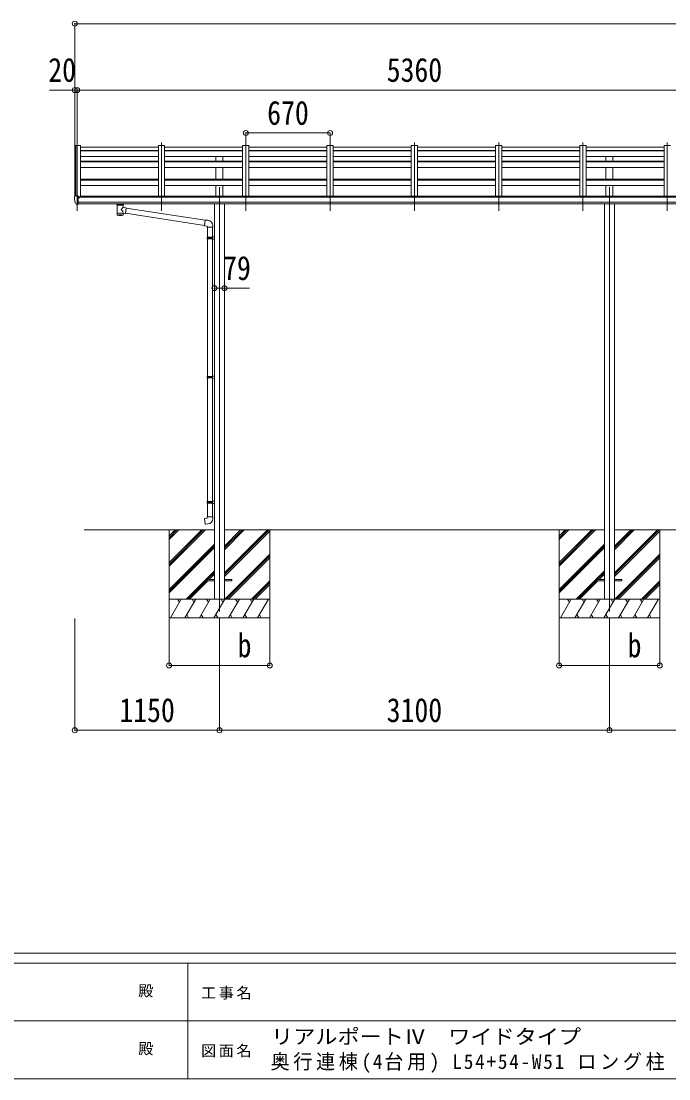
# Model space of a CAD drawing. Units: millimetres at full size, sheet at 1:40. Extents: x -11181 to 11305, y -7804 to 7716.
# Drawn here: x -1861 to 3287, y -7804 to 605 of the extents above; entities that cross this region are included whole.
import ezdxf
from ezdxf.enums import TextEntityAlignment as Align

# ---------------------------------------------------------------- set-up
doc = ezdxf.new("R2010")
doc.units = ezdxf.units.MM
doc.header["$LTSCALE"] = 40
doc.header["$PDMODE"] = 32
doc.header["$PDSIZE"] = 40
for name, color, linetype, lineweight in [('0-0_0', 7, 'Continuous', 9), ('0-1_本体', 4, 'Continuous', 9), ('0-2_部品', 7, 'Continuous', 9), ('0-8_PARTS2', 2, 'Continuous', 9), ('0-A_寸法', 6, 'Continuous', 9), ('F-0_240', 7, 'Continuous', 9)]:
    doc.layers.add(name, color=color, linetype=linetype, lineweight=lineweight)
doc.styles.add('ＭＳ ゴシック', font='')
doc.styles.get('ＭＳ ゴシック').set_extended_font_data('MS Gothic')

msp = doc.modelspace()

# ---------------------------------------------------------------- linework, layer by layer
at = {"layer": '0-0_0'}
for p, q in [((-1361.64, -3439.42), (-325.14, -3439.42)), ((-685.64, -3439.42), (-685.64, -4139.42)), ((-685.64, -3700.15), (-424.91, -3439.42)), ((-685.64, -3714.29), (-410.77, -3439.42)), ((-685.64, -3728.44), (-396.63, -3439.42)), ((-685.64, -3516.31), (-608.76, -3439.42)), ((-685.64, -3502.16), (-622.9, -3439.42)), ((-685.64, -3488.02), (-637.05, -3439.42)), ((-246.14, -3781.15), (95.59, -3439.42)), ((-246.14, -3795.29), (109.73, -3439.42)), ((-246.14, -3597.3), (-88.26, -3439.42)), ((-246.14, -3583.16), (-102.4, -3439.42)), ((-246.14, -3569.02), (-116.55, -3439.42)), ((-246.14, -3439.42), (2774.86, -3439.42)), ((114.36, -3439.42), (114.36, -4139.42)), ((2414.36, -3439.42), (2414.36, -4139.42)), ((2414.36, -3700.15), (2675.09, -3439.42)), ((2414.36, -3714.29), (2689.23, -3439.42)), ((2414.36, -3728.44), (2703.37, -3439.42)), ((2414.36, -3516.31), (2491.24, -3439.42)), ((2414.36, -3502.16), (2477.1, -3439.42)), ((2414.36, -3488.02), (2462.95, -3439.42)), ((2853.86, -3781.15), (3195.59, -3439.42)), ((2853.86, -3795.29), (3209.73, -3439.42)), ((2853.86, -3597.3), (3011.74, -3439.42)), ((2853.86, -3583.16), (2997.6, -3439.42)), ((2853.86, -3569.02), (2983.45, -3439.42)), ((2853.86, -3439.42), (5034.86, -3439.42)), ((3214.36, -3439.42), (3214.36, -4139.42)), ((-246.14, -3809.44), (114.36, -3448.94)), ((2853.86, -3809.44), (3214.36, -3448.94)), ((-685.64, -3912.28), (-325.14, -3551.79)), ((-685.64, -3926.43), (-325.14, -3565.93)), ((-685.64, -3940.57), (-325.14, -3580.07)), ((2414.36, -3912.28), (2774.86, -3551.79)), ((2414.36, -3926.43), (2774.86, -3565.93)), ((2414.36, -3940.57), (2774.86, -3580.07)), ((-242.28, -3989.42), (114.36, -3632.79)), ((-228.14, -3989.42), (114.36, -3646.93)), ((-214, -3989.42), (114.36, -3661.07)), ((2857.72, -3989.42), (3214.36, -3632.79)), ((2871.86, -3989.42), (3214.36, -3646.93)), ((2886, -3989.42), (3214.36, -3661.07)), ((-550.65, -3989.42), (-325.14, -3763.92)), ((-382, -3834.91), (-325.14, -3778.06)), ((2549.35, -3989.42), (2774.86, -3763.92)), ((2718, -3834.91), (2774.86, -3778.06)), ((-536.51, -3989.42), (-385.64, -3838.56)), ((-522.37, -3989.42), (-376.86, -3843.91)), ((-367.86, -3834.91), (-325.14, -3792.2)), ((-30.15, -3989.42), (114.36, -3844.92)), ((-16.01, -3989.42), (114.36, -3859.06)), ((2563.49, -3989.42), (2714.36, -3838.56)), ((2577.63, -3989.42), (2723.14, -3843.91)), ((2732.14, -3834.91), (2774.86, -3792.2)), ((3069.85, -3989.42), (3214.36, -3844.92)), ((3083.99, -3989.42), (3214.36, -3859.06)), ((-1.87, -3989.42), (114.36, -3873.2)), ((3098.13, -3989.42), (3214.36, -3873.2)), ((114.36, -3989.42), (-685.64, -3989.42)), ((-675.35, -4139.42), (-588.75, -3989.42)), ((-603.75, -4015.41), (-618.75, -3989.42)), ((-559.88, -4139.42), (-473.28, -3989.42)), ((-488.28, -4015.41), (-503.28, -3989.42)), ((-444.41, -4139.42), (-357.81, -3989.42)), ((-372.81, -4015.41), (-387.81, -3989.42)), ((-328.94, -4139.42), (-242.34, -3989.42)), ((-257.34, -4015.41), (-272.34, -3989.42)), ((-213.47, -4139.42), (-126.87, -3989.42)), ((-141.87, -4015.41), (-156.87, -3989.42)), ((-98, -4139.42), (-11.4, -3989.42)), ((-41.4, -3989.42), (-26.4, -4015.41)), ((17.47, -4139.42), (104.07, -3989.42)), ((3214.36, -3989.42), (2414.36, -3989.42)), ((2424.65, -4139.42), (2511.25, -3989.42)), ((2496.25, -4015.41), (2481.25, -3989.42)), ((2540.12, -4139.42), (2626.72, -3989.42)), ((2611.72, -4015.41), (2596.72, -3989.42)), ((2655.59, -4139.42), (2742.19, -3989.42)), ((2727.19, -4015.41), (2712.19, -3989.42)), ((2771.06, -4139.42), (2857.66, -3989.42)), ((2842.66, -4015.41), (2827.66, -3989.42)), ((2886.53, -4139.42), (2973.13, -3989.42)), ((2958.13, -4015.41), (2943.13, -3989.42)), ((3002, -4139.42), (3088.6, -3989.42)), ((3058.6, -3989.42), (3073.6, -4015.41)), ((3117.47, -4139.42), (3204.07, -3989.42)), ((-544.89, -4113.45), (-529.89, -4139.42)), ((-429.41, -4113.44), (-414.41, -4139.42)), ((-313.94, -4113.44), (-298.95, -4139.42)), ((-198.47, -4113.45), (-183.48, -4139.42)), ((-83, -4113.45), (-68.01, -4139.42)), ((32.47, -4113.45), (47.46, -4139.42)), ((2555.11, -4113.45), (2570.11, -4139.42)), ((2670.59, -4113.44), (2685.59, -4139.42)), ((2786.06, -4113.44), (2801.05, -4139.42)), ((2901.53, -4113.45), (2916.52, -4139.42)), ((3017, -4113.45), (3031.99, -4139.42)), ((3132.47, -4113.45), (3147.46, -4139.42)), ((-685.64, -4139.42), (114.36, -4139.42)), ((2414.36, -4139.42), (3214.36, -4139.42))]:
    msp.add_line(p, q, dxfattribs=at)
at = {"layer": '0-1_本体'}
for p, q in [((-1435.64, -384.56), (-1435.65, -790.2)), ((-1434.7, -383.68), (-1426.86, -383.27)), ((-1426.64, -383.35), (-1426.64, -783.66)), ((-1426.56, -383.46), (-1425.94, -385.08)), ((-1390.64, -383.26), (-1390.64, -793.84)), ((-1390.64, -396.26), (-770.64, -396.26)), ((-770.64, -383.86), (-770.64, -787.13)), ((-720.64, -383.86), (-770.64, -383.86)), ((-720.64, -383.86), (-720.64, -787.13)), ((-720.64, -396.26), (-100.64, -396.26)), ((-100.64, -383.86), (-100.64, -787.13)), ((-50.64, -383.86), (-100.64, -383.86)), ((-50.64, -383.86), (-50.64, -787.13)), ((-50.64, -396.26), (569.36, -396.26)), ((569.36, -383.86), (569.36, -787.13)), ((619.36, -383.86), (569.36, -383.86)), ((619.36, -383.86), (619.36, -787.13)), ((619.36, -396.26), (1239.36, -396.26)), ((1239.36, -383.86), (1239.36, -787.13)), ((1289.36, -383.86), (1239.36, -383.86)), ((1289.36, -383.86), (1289.36, -787.13)), ((1289.36, -396.26), (1909.36, -396.26)), ((1909.36, -383.86), (1909.36, -787.13)), ((1959.36, -383.86), (1909.36, -383.86)), ((1959.36, -383.86), (1959.36, -787.13)), ((1959.36, -396.26), (2579.36, -396.26)), ((2579.36, -383.86), (2579.36, -787.13)), ((2629.36, -383.86), (2579.36, -383.86)), ((2629.36, -383.86), (2629.36, -787.13)), ((2629.36, -396.26), (3249.36, -396.26)), ((3249.36, -383.86), (3249.36, -787.13)), ((3299.36, -383.86), (3249.36, -383.86)), ((-1390.64, -422.97), (-770.64, -422.97)), ((-1390.64, -425.82), (-770.64, -425.82)), ((-1390.64, -470.55), (-770.64, -470.55)), ((-720.64, -422.97), (-100.64, -422.97)), ((-720.64, -425.82), (-100.64, -425.82)), ((-720.64, -470.55), (-100.64, -470.55)), ((-313.14, -509.08), (-313.14, -470.39)), ((-258.14, -509.08), (-258.14, -470.39)), ((-50.64, -422.97), (569.36, -422.97)), ((-50.64, -425.82), (569.36, -425.82)), ((-50.64, -470.55), (569.36, -470.55)), ((619.36, -422.97), (1239.36, -422.97)), ((619.36, -425.82), (1239.36, -425.82)), ((619.36, -470.55), (1239.36, -470.55)), ((1289.36, -422.97), (1909.36, -422.97)), ((1289.36, -425.82), (1909.36, -425.82)), ((1289.36, -470.55), (1909.36, -470.55)), ((1959.36, -422.97), (2579.36, -422.97)), ((1959.36, -425.82), (2579.36, -425.82)), ((1959.36, -470.55), (2579.36, -470.55)), ((2629.36, -422.97), (3249.36, -422.97)), ((2629.36, -425.82), (3249.36, -425.82)), ((2629.36, -470.55), (3249.36, -470.55)), ((2786.86, -509.08), (2786.86, -470.39)), ((2841.86, -509.08), (2841.86, -470.39)), ((-1390.64, -509.24), (-770.64, -509.24)), ((-1390.64, -514.53), (-770.64, -514.53)), ((-1390.64, -558.61), (-770.64, -558.61)), ((-720.64, -509.24), (-100.64, -509.24)), ((-720.64, -514.53), (-100.64, -514.53)), ((-720.64, -558.61), (-100.64, -558.61)), ((-313.14, -652), (-313.14, -558.45)), ((-258.14, -652), (-258.14, -558.45)), ((-50.64, -509.24), (569.36, -509.24)), ((-50.64, -514.53), (569.36, -514.53)), ((-50.64, -558.61), (569.36, -558.61)), ((619.36, -509.24), (1239.36, -509.24)), ((619.36, -514.53), (1239.36, -514.53)), ((619.36, -558.61), (1239.36, -558.61)), ((1289.36, -509.24), (1909.36, -509.24)), ((1289.36, -514.53), (1909.36, -514.53)), ((1289.36, -558.61), (1909.36, -558.61)), ((1959.36, -509.24), (2579.36, -509.24)), ((1959.36, -514.53), (2579.36, -514.53)), ((1959.36, -558.61), (2579.36, -558.61)), ((2629.36, -509.24), (3249.36, -509.24)), ((2629.36, -514.53), (3249.36, -514.53)), ((2629.36, -558.61), (3249.36, -558.61)), ((2786.86, -652), (2786.86, -558.45)), ((2841.86, -652), (2841.86, -558.45)), ((-1390.64, -652.17), (-770.64, -652.17)), ((-1390.64, -658.96), (-770.64, -658.96)), ((-720.64, -652.17), (-100.64, -652.17)), ((-720.64, -658.96), (-100.64, -658.96)), ((-50.64, -652.17), (569.36, -652.17)), ((-50.64, -658.96), (569.36, -658.96)), ((619.36, -652.17), (1239.36, -652.17)), ((619.36, -658.96), (1239.36, -658.96)), ((1289.36, -652.17), (1909.36, -652.17)), ((1289.36, -658.96), (1909.36, -658.96)), ((1959.36, -652.17), (2579.36, -652.17)), ((1959.36, -658.96), (2579.36, -658.96)), ((2629.36, -652.17), (3249.36, -652.17)), ((2629.36, -658.96), (3249.36, -658.96)), ((-1390.64, -702.51), (-770.64, -702.51)), ((-720.64, -702.51), (-100.64, -702.51)), ((-313.14, -786.97), (-313.14, -702.35)), ((-258.14, -786.97), (-258.14, -702.35)), ((-50.64, -702.51), (569.36, -702.51)), ((619.36, -702.51), (1239.36, -702.51)), ((1289.36, -702.51), (1909.36, -702.51)), ((1959.36, -702.51), (2579.36, -702.51)), ((2629.36, -702.51), (3249.36, -702.51)), ((2786.86, -786.97), (2786.86, -702.35)), ((2841.86, -786.97), (2841.86, -702.35)), ((3937.86, -793.84), (-1409.14, -793.84)), ((-1409.14, -835.06), (3937.86, -835.06)), ((-1385.64, -793.84), (-1385.64, -787.13)), ((3914.36, -787.13), (-1385.64, -787.13)), ((3937.86, -846.91), (-1409.14, -846.83)), ((-325.14, -846.84), (-325.14, -3989.42)), ((-246.14, -846.84), (-246.14, -3989.42)), ((2774.86, -846.84), (2774.86, -3989.42)), ((2853.86, -846.84), (2853.86, -3989.42))]:
    msp.add_line(p, q, dxfattribs=at)
msp.add_lwpolyline([(-1425.94, -783.66), (-1425.94, -383.26), (-1390.64, -383.26)], dxfattribs=at)
msp.add_circle((-1401.67, -798.57), 3, dxfattribs=at)
for centre, radius, start, end in [((-1434.64, -384.68), 1, 93, 173.32986), ((-1426.85, -383.57), 0.301, 21.06327, 92.86679)]:
    msp.add_arc(centre, radius, start, end, dxfattribs=at)
at = {"layer": '0-2_部品'}
for p, q in [((-1437.64, -793.06), (-1437.64, -793.69)), ((-1430.73, -784.26), (-1434.8, -790.07)), ((-1423.27, -850.38), (-1433.01, -835)), ((-1415.64, -852.19), (-1415.64, -783.69)), ((-1414.14, -784.61), (-1415.64, -784.61)), ((-1409.14, -793.42), (-1415.64, -793.03)), ((-1414.14, -784.61), (-1414.14, -790.78)), ((-1404.47, -786.11), (-1414.14, -785.38)), ((-1414.14, -788.38), (-1400.14, -788.43)), ((-1404.67, -798.61), (-1404.14, -798.61)), ((-1404.14, -798.61), (-1403.84, -798.61)), ((-1403.64, -788.42), (-1403.64, -786.52)), ((-1399.14, -789.54), (-1399.14, -793.5)), ((-1417.14, -852.1), (-1420.85, -851.87)), ((-1417.14, -852.1), (-1415.64, -852.19)), ((-1415.64, -849.99), (-1415.14, -849.99)), ((-1415.14, -849.99), (-1414.64, -848.99)), ((-1409.14, -848.99), (-1414.64, -848.99)), ((-1101.14, -853), (-1101.14, -846.88)), ((-1097.04, -857.5), (-1097.06, -937.79)), ((-1051.24, -875.07), (-1051.24, -857.49)), ((-1026.02, -878.98), (-1051.24, -875.07)), ((-1051.23, -937.79), (-1051.24, -921.16)), ((-1051.24, -921.41), (-1033.04, -924.24)), ((-1047.14, -853), (-1047.14, -846.88)), ((-1026.02, -878.98), (-1033.04, -924.24)), ((-402.85, -1020.22), (-1032.77, -922.5)), ((-399.18, -978.29), (-1026.33, -880.99)), ((-378.22, -978.67), (-399.06, -976.85)), ((-383.14, -1034.42), (-337.14, -1034.42)), ((-381.14, -1034.42), (-381.14, -1113.68)), ((-339.14, -1034.42), (-339.14, -1111.12)), ((-337.14, -1034.42), (-337.14, -1023.5)), ((-383.14, -1115.68), (-382.14, -1113.68)), ((-383.14, -1115.68), (-339.14, -1115.68)), ((-383.14, -1115.68), (-383.14, -1123.68)), ((-383.14, -1123.68), (-339.14, -1123.68)), ((-383.14, -1123.68), (-382.14, -1125.68)), ((-382.14, -1113.68), (-339.14, -1113.68)), ((-382.14, -1125.68), (-339.14, -1125.68)), ((-381.14, -1125.68), (-381.14, -2219.86)), ((-343.62, -1115.68), (-344.05, -1113.68)), ((-341.14, -1111.18), (-325.14, -1110.71)), ((-341.14, -1113.18), (-341.14, -1111.18)), ((-341.14, -1113.18), (-339.14, -1113.18)), ((-341.14, -1128.18), (-341.14, -1126.18)), ((-341.14, -1128.18), (-325.14, -1128.65)), ((-339.14, -1128.23), (-339.14, -2217.3)), ((-325.14, -1110.71), (-325.14, -1128.65)), ((-383.14, -2221.86), (-382.14, -2219.86)), ((-383.14, -2221.86), (-339.14, -2221.86)), ((-383.14, -2221.86), (-383.14, -2229.86)), ((-383.14, -2229.86), (-339.14, -2229.86)), ((-383.14, -2229.86), (-382.14, -2231.86)), ((-382.14, -2219.86), (-339.14, -2219.86)), ((-382.14, -2231.86), (-339.14, -2231.86)), ((-381.14, -2231.86), (-381.14, -3215.02)), ((-343.62, -2221.86), (-344.05, -2219.86)), ((-341.14, -2217.36), (-325.14, -2216.89)), ((-341.14, -2219.36), (-341.14, -2217.36)), ((-341.14, -2219.36), (-339.14, -2219.36)), ((-341.14, -2234.36), (-341.14, -2232.36)), ((-341.14, -2234.36), (-325.14, -2234.83)), ((-339.14, -2234.42), (-339.14, -3212.46)), ((-325.14, -2216.89), (-325.14, -2234.83)), ((-383.14, -3217.02), (-382.14, -3215.02)), ((-383.14, -3217.02), (-339.14, -3217.02)), ((-383.14, -3217.02), (-383.14, -3225.02)), ((-383.14, -3225.02), (-339.14, -3225.02)), ((-383.14, -3225.02), (-382.14, -3227.02)), ((-382.14, -3215.02), (-339.14, -3215.02)), ((-382.14, -3227.02), (-339.14, -3227.02)), ((-381.14, -3227.02), (-381.14, -3337.02)), ((-343.62, -3217.02), (-344.05, -3215.02)), ((-341.14, -3212.52), (-325.14, -3212.05)), ((-341.14, -3214.52), (-341.14, -3212.52)), ((-341.14, -3214.52), (-339.14, -3214.52)), ((-341.14, -3229.52), (-341.14, -3227.52)), ((-341.14, -3229.52), (-325.14, -3229.99)), ((-339.14, -3229.58), (-339.14, -3337.02)), ((-325.14, -3212.05), (-325.14, -3229.99)), ((-383.14, -3337.02), (-337.14, -3337.02)), ((-383.14, -3347.02), (-383.14, -3337.02)), ((-337.14, -3337.02), (-337.14, -3347.94))]:
    msp.add_line(p, q, dxfattribs=at)
at = {"layer": '0-2_部品', "color": 4}
for p, q in [((-385.64, -3834.91), (-325.14, -3834.91)), ((-385.64, -3834.91), (-385.64, -3843.91)), ((-385.64, -3843.91), (-325.14, -3843.91)), ((-246.14, -3834.91), (-185.64, -3834.91)), ((-246.14, -3843.91), (-185.64, -3843.91)), ((-185.64, -3834.91), (-185.64, -3843.91)), ((2714.36, -3834.91), (2774.86, -3834.91)), ((2714.36, -3834.91), (2714.36, -3843.91)), ((2714.36, -3843.91), (2774.86, -3843.91)), ((2853.86, -3834.91), (2914.36, -3834.91)), ((2853.86, -3843.91), (2914.36, -3843.91)), ((2914.36, -3834.91), (2914.36, -3843.91))]:
    msp.add_line(p, q, dxfattribs=at)
at = {"layer": '0-2_部品'}
for points in [[(-1415.64, -783.69), (-1427.64, -783.69), (-1429.97, -783.83)], [(-1415.64, -838.3), (-1412.48, -837.89), (-1409.14, -837.46)], [(-1409.14, -848.99), (-1409.14, -790.78), (-1414.14, -790.78)], [(-1404.47, -786.11), (-1404.3, -786.12), (-1404.14, -786.16), (-1404, -786.2), (-1403.88, -786.25), (-1403.78, -786.31), (-1403.7, -786.38), (-1403.66, -786.45), (-1403.64, -786.52)], [(-1403.84, -797.42), (-1403.84, -798.61), (-1399.14, -798.61)], [(-1399.14, -796.99), (-1399.14, -798.61), (-1398.67, -798.61)], [(-1101.1, -853.06), (-1101.13, -852.7), (-1100.88, -851.74), (-1100.36, -850.86), (-1099.56, -850.02), (-1098.44, -849.22), (-1097.04, -848.5)], [(-1101.1, -852.94), (-1101.13, -853.3), (-1100.88, -854.26), (-1100.36, -855.14), (-1099.56, -855.98), (-1098.44, -856.77), (-1097.04, -857.5)], [(-1051.24, -848.51), (-1051.01, -848.6), (-1049.65, -849.34), (-1048.54, -850.19), (-1047.78, -851.05), (-1047.32, -851.95), (-1047.15, -852.84)], [(-1051.24, -857.49), (-1051.01, -857.39), (-1049.65, -856.66), (-1048.54, -855.81), (-1047.78, -854.95), (-1047.32, -854.05), (-1047.15, -853.16)], [(-399.06, -976.85), (-403.07, -1022.68), (-383.14, -1024.42), (-383.14, -1034.42)], [(-343.62, -1115.68), (-343.62, -1123.68), (-344.05, -1125.68)], [(-341.14, -1126.18), (-339.14, -1126.18), (-339.14, -1113.18)], [(-343.62, -2221.86), (-343.62, -2229.86), (-344.05, -2231.86)], [(-341.14, -2232.36), (-339.14, -2232.36), (-339.14, -2219.36)], [(-343.62, -3217.02), (-343.62, -3225.02), (-344.05, -3227.02)], [(-341.14, -3227.52), (-339.14, -3227.52), (-339.14, -3214.52)], [(-378.22, -3392.77), (-399.06, -3394.59), (-403.07, -3348.77), (-383.14, -3347.02)]]:
    msp.add_lwpolyline(points, dxfattribs=at)
for centre, radius, start, end in [((-1434.64, -793.06), 3, 93, 180), ((-1245.15, -793.69), 192.49, 180.0008, 192.1233), ((-1430.41, -833.5), 3, 191.83348, 210), ((-1429.91, -784.83), 1, 93.5, 145), ((-1401.64, -798.61), 2.5, 151.64236, 180), ((-1401.64, -798.61), 2.5, 0, 151.64236), ((-1420.67, -848.88), 3, 210, 266.5), ((-1084.07, -898.22), 51.38, 92.46126, 104.61963), ((-1064.19, -898.22), 51.38, 75.38037, 87.53874), ((-382.14, -1023.5), 45, 0, 85), ((-382.14, -3347.94), 45, 275, 0)]:
    msp.add_arc(centre, radius, start, end, dxfattribs=at)
for centre, major_axis, ratio, start_param, end_param in [((-1400.14, -789.54), (-0.02, 1.1), 0.906239, 4.6917496, 6.2625459), ((-1074.14, -858.69), (-22.91, -0.42), 0.072511, 4.711586, 6.2823824), ((-1074.14, -925.35), (22.91, 0), 0.122865, 6.2831853, 9.424778), ((-1074.12, -857.06), (-22.91, -0.42), 0.072511, 4.711586, 6.2823824), ((-1074.17, -857.07), (22.92, -0.42), 0.07247, 0.0008089, 1.5716053), ((-1074.17, -858.69), (22.92, -0.42), 0.07247, 0.0008089, 1.5716053), ((-1074.15, -894.62), (-22.81, 26.62), 0.234429, 3.1563334, 4.5976381), ((-1071.59, -897.27), (20.32, 22.25), 0.045535, 4.9756507, 6.2441899), ((-1063.14, -853), (16, 0), 0.361356, 0, 0.0194874), ((-1063.14, -853), (16, 0), 0.361356, 6.2636979, 6.2831853), ((-1074.14, -937.79), (22.92, 0), 0.101955, 6.2829723, 9.4248207), ((-1074.14, -937.79), (22.92, 0), 0.101955, 3.1415499, 6.2833984)]:
    msp.add_ellipse(centre, major_axis=major_axis, ratio=ratio, start_param=start_param, end_param=end_param, dxfattribs=at)
at = {"layer": '0-8_PARTS2'}
for p, q in [((-1415.64, -903.02), (-1415.64, -359.17)), ((-745.64, -903.02), (-745.64, -359.17)), ((-75.64, -903.02), (-75.64, -359.17)), ((594.36, -903.02), (594.36, -359.17)), ((1264.36, -903.02), (1264.36, -359.17)), ((1934.36, -903.02), (1934.36, -359.17)), ((2604.36, -903.02), (2604.36, -359.17)), ((3274.36, -903.02), (3274.36, -359.17)), ((-285.64, -714.21), (-285.64, -4089.44)), ((2814.36, -714.21), (2814.36, -4089.44))]:
    msp.add_line(p, q, dxfattribs=at)
at = {"layer": '0-A_寸法'}
for p, q in [((-1435.64, 584.57), (-1435.64, 56.99)), ((-1435.64, 584.57), (9324.35, 584.57)), ((-1435.64, 56.99), (-1635.64, 56.99)), ((-1435.64, 56.99), (-1435.64, -398.59)), ((-1415.64, 56.99), (-1435.64, 56.99)), ((-1415.64, 56.99), (-1415.64, -398.59)), ((-1415.64, 56.99), (3944.36, 56.99)), ((-1415.64, 56.99), (-1415.64, -398.59)), ((-75.64, -284.45), (-75.64, -402.06)), ((-75.64, -284.45), (594.36, -284.45)), ((594.36, -284.45), (594.36, -402.06)), ((-325.14, -1518.17), (-246.14, -1518.17)), ((-246.14, -1518.17), (-46.14, -1518.17)), ((-1435.64, -5032.3), (-1435.64, -4142.91)), ((-685.64, -4517.32), (-685.64, -4142.91)), ((-285.64, -5032.3), (-285.64, -4142.91)), ((114.36, -4517.32), (114.36, -4142.91)), ((2414.36, -4517.32), (2414.36, -4142.91)), ((2814.36, -5032.3), (2814.36, -4142.91)), ((3214.36, -4517.32), (3214.36, -4142.91)), ((-685.64, -4517.32), (114.36, -4517.32)), ((2414.36, -4517.32), (3214.36, -4517.32)), ((-1435.64, -5032.3), (-285.64, -5032.3)), ((-285.64, -5032.3), (2814.36, -5032.3)), ((2814.36, -5032.3), (5074.36, -5032.3))]:
    msp.add_line(p, q, dxfattribs=at)
for p in [(-1435.64, 584.57), (-1435.64, 56.99), (-1415.64, 56.99), (-75.64, -284.45), (594.36, -284.45), (-325.14, -1518.17), (-246.14, -1518.17), (-685.64, -4517.32), (114.36, -4517.32), (2414.36, -4517.32), (3214.36, -4517.32), (-1435.64, -5032.3), (-285.64, -5032.3), (2814.36, -5032.3)]:
    msp.add_point(p, dxfattribs=at)
at = {"layer": 'F-0_240', "color": 5}
for p, q in [((-11180.61, -6803.54), (10739.39, -6803.54)), ((-11180.61, -6883.54), (7183.72, -6883.54)), ((-536.28, -6883.54), (-536.28, -7803.54)), ((-4536.28, -7343.54), (3663.72, -7343.54)), ((-11180.61, -7803.54), (10739.39, -7803.54))]:
    msp.add_line(p, q, dxfattribs=at)

# ---------------------------------------------------------------- texts
at = {"layer": '0-A_寸法', "color": 7, "style": 'ＭＳ ゴシック', "width": 0.85}
for s, p in [('20', (-1645.64, 64.99)), ('5360', (1044.36, 64.99)), ('670', (94.36, -276.45)), ('79', (-256.14, -1510.17)), ('b', (-140.64, -4509.32)), ('b', (2959.36, -4509.32)), ('1150', (-1080.64, -5024.3)), ('3100', (1044.36, -5024.3))]:
    msp.add_text(s, height=190.6, dxfattribs=at).set_placement(p, align=Align.BOTTOM_LEFT)
at = {"layer": 'F-0_240', "style": 'ＭＳ ゴシック'}
for p in [(-930.57, -7173.54), (-930.57, -7633.54)]:
    msp.add_text('殿', height=87.98, dxfattribs=at).set_placement(p, align=Align.BOTTOM_LEFT)
at = {"layer": 'F-0_240', "style": 'ＭＳ ゴシック', "width": 1.1}
msp.add_text('リアルポートⅣ\u3000ワイドタイプ', height=117.3, dxfattribs=at).set_placement((124.97, -7561.39), align=Align.BOTTOM_LEFT)
at = {"layer": 'F-0_240', "attachment_point": 7, "style": 'ＭＳ ゴシック'}
for s, insert, char_height in [('\\T1.17;工事名', (-430.81, -7173.54), 87.98), ('\\T1.17;図面名', (-430.81, -7633.54), 87.98), ('\\T1.19;\\W0.95;奥行連棟(4台用)\\~L54+54-W51\\~ロング柱', (120.88, -7756.06), 117.3)]:
    msp.add_mtext(s, dxfattribs=dict(at, insert=insert, char_height=char_height))

doc.saveas('drawing.dxf')
